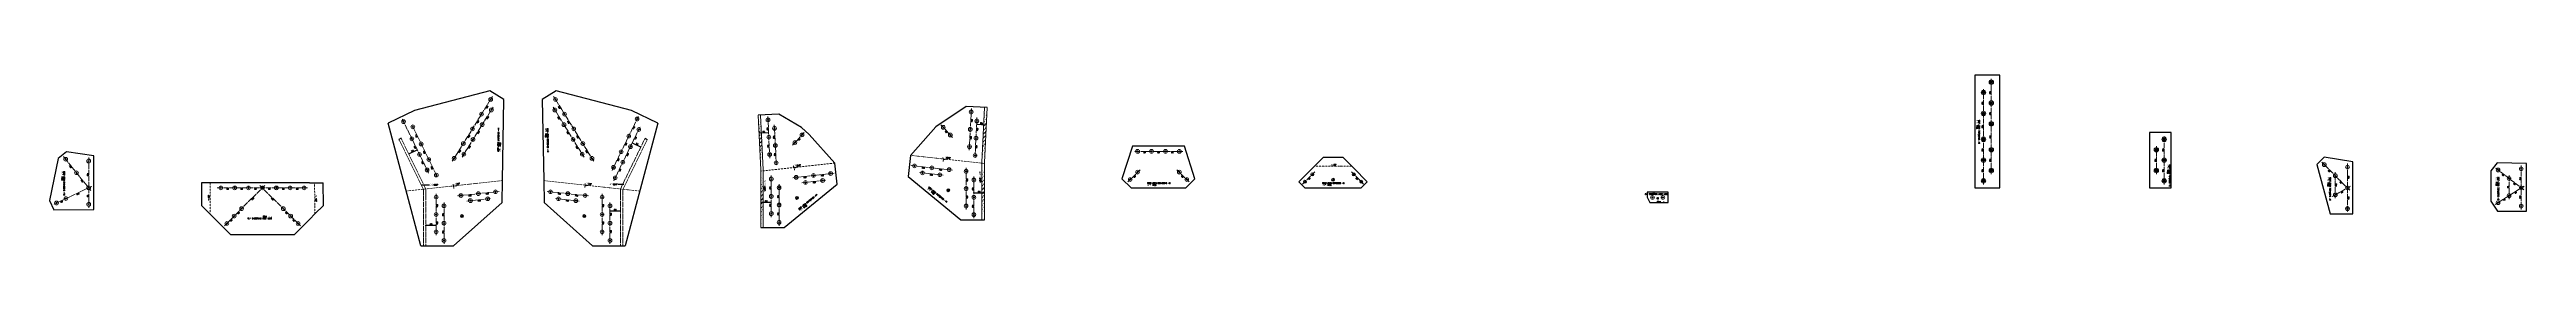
# Model space of a CAD drawing. Header units: millimetres. Extents: x -164 to 144402, y -33030 to 11430.
# Drawn here: x 113775 to 128030, y -15414 to -14430 of the extents above; entities that cross this region are included whole.
import ezdxf
from ezdxf.enums import TextEntityAlignment as Align

# ---------------------------------------------------------------- set-up
doc = ezdxf.new("R2010")
doc.units = ezdxf.units.MM
doc.header["$LTSCALE"] = 20
doc.header["$PDMODE"] = 1
doc.linetypes.add('DASHDOT2X', pattern=[1.75, 1.5, -0.125, 0, -0.125])
doc.linetypes.add('DIVIDE', pattern=[0.875, 0.5, -0.125, 0, -0.125, 0, -0.125])
for name, color, linetype, lineweight in [('1', 7, 'Continuous', 25), ('11', 3, 'Continuous', 13), ('12', 7, 'Continuous', 13), ('5', 1, 'Continuous', 13), ('7', 2, 'DASHDOT2X', 13), ('8', 3, 'DIVIDE', 13)]:
    doc.layers.add(name, color=color, linetype=linetype, lineweight=lineweight)
doc.styles.get("Standard").update_dxf_attribs({"font": 'simplex', "width": 0.7, "bigfont": 'gbhzfs.shx'})
doc.dimstyles.get("Standard").update_dxf_attribs({"dimtxt": 2.1, "dimasz": 1, "dimexe": 1.05, "dimexo": 0, "dimgap": 0.525, "dimtad": 1, "dimzin": 0, "dimdsep": 46, "dimtxsty": 'standard', "dimblk": 'OBLIQUE', "dimblk1": 'OBLIQUE', "dimblk2": 'OBLIQUE', "dimcen": 0.09, "dimadec": 0, "dimazin": 0, "dimtfac": 1, "dimtdec": 1, "dimtix": 1, "dimtmove": 0, "dimatfit": 3, "dimfxl": 0, "dimtolj": 1, "dimtzin": 0, "dimarcsym": 0})

# ---------------------------------------------------------------- blocks, each defined once
blk = doc.blocks.new('M20')
for p, q in [((-0.5, 0), (0.5, 0)), ((0, -0.5), (0, 0.5))]:
    blk.add_line(p, q)
blk.add_circle((0, 0), 1)
blk = doc.blocks.new('M16')
for p, q in [((-0.7, -0.7), (0.7, 0.7)), ((-0.4, 0), (0.4, 0)), ((0, 0.4), (0, -0.4))]:
    blk.add_line(p, q)
blk.add_circle((0, 0), 1)
for radius in [0.8, 0.6, 0.4, 0.2]:
    blk.add_arc((0, 0), radius, 225, 45)
blk = doc.blocks.new('M24')
for p, q in [((-0.6, 0), (0.6, 0)), ((0, -0.6), (0, 0.6))]:
    blk.add_line(p, q)
for radius in [1, 0.6]:
    blk.add_circle((0, 0), radius)
blk = doc.blocks.new('*D36')
at = {"layer": '1', "color": 0, "lineweight": -2}
for p, q in [((115940, -15298), (115940, -15295)), ((115998, -15296), (115942, -15296)), ((116000, -15298), (116000, -15295))]:
    blk.add_line(p, q, dxfattribs=at)
at = {"layer": '1', "color": 0}
for points in [[(115942, -15296), (115942, -15297), (115940, -15296)], [(115998, -15296), (115998, -15297), (116000, -15296)]]:
    blk.add_solid(points, dxfattribs=at)
at = {"layer": 'Defpoints', "color": 0}
for p in [(115940, -15296), (115940, -15299), (116000, -15299)]:
    blk.add_point(p, dxfattribs=at)
at = {"layer": '1', "color": 0, "insert": (115970, -15291), "char_height": 10, "attachment_point": 5}
blk.add_mtext('60', dxfattribs=at)
blk = doc.blocks.new('*D37')
at = {"layer": '1', "color": 0, "lineweight": -2}
for p, q in [((115842, -14884), (115842, -14885)), ((115889, -14861), (115844, -14883)), ((115891, -14860), (115891, -14861))]:
    blk.add_line(p, q, dxfattribs=at)
at = {"layer": '1', "color": 0}
for points in [[(115844, -14882), (115844, -14883), (115842, -14884)], [(115889, -14860), (115889, -14861), (115891, -14860)]]:
    blk.add_solid(points, dxfattribs=at)
at = {"layer": 'Defpoints', "color": 0}
for p in [(115842, -14884), (115842, -14884), (115891, -14860)]:
    blk.add_point(p, dxfattribs=at)
at = {"layer": '1', "color": 0, "insert": (115864, -14867), "char_height": 10, "attachment_point": 5, "rotation": 25.9275}
blk.add_mtext('55', dxfattribs=at)
blk = doc.blocks.new('*D38')
at = {"layer": '1', "color": 0, "lineweight": -2}
for p, q in [((117128, -14820), (117128, -14821)), ((117131, -14821), (117176, -14843)), ((117178, -14844), (117177, -14845))]:
    blk.add_line(p, q, dxfattribs=at)
at = {"layer": '1', "color": 0}
for points in [[(117131, -14821), (117130, -14821), (117128, -14820)], [(117176, -14842), (117175, -14843), (117178, -14844)]]:
    blk.add_solid(points, dxfattribs=at)
at = {"layer": 'Defpoints', "color": 0}
for p in [(117128, -14820), (117178, -14844), (117178, -14844)]:
    blk.add_point(p, dxfattribs=at)
at = {"layer": '1', "color": 0, "insert": (117156, -14827), "char_height": 10, "attachment_point": 5, "rotation": 334.0725}
blk.add_mtext('55', dxfattribs=at)
blk = doc.blocks.new('*D39')
at = {"layer": '1', "color": 0, "lineweight": -2}
for p, q in [((117000, -15213), (117000, -15212)), ((117002, -15213), (117057, -15213)), ((117060, -15213), (117060, -15212))]:
    blk.add_line(p, q, dxfattribs=at)
at = {"layer": '1', "color": 0}
for points in [[(117002, -15213), (117002, -15214), (117000, -15213)], [(117057, -15213), (117057, -15214), (117060, -15213)]]:
    blk.add_solid(points, dxfattribs=at)
at = {"layer": 'Defpoints', "color": 0}
for p in [(117000, -15213), (117060, -15213), (117060, -15213)]:
    blk.add_point(p, dxfattribs=at)
at = {"layer": '1', "color": 0, "insert": (117030, -15208), "char_height": 10, "attachment_point": 5}
blk.add_mtext('60', dxfattribs=at)
blk = doc.blocks.new('*D40')
at = {"layer": '12', "color": 0, "lineweight": -2}
for p, q in [((117858, -14764), (117858, -14763)), ((117911, -14762), (117861, -14764)), ((117913, -14761), (117913, -14761))]:
    blk.add_line(p, q, dxfattribs=at)
at = {"layer": '12', "color": 0}
for points in [[(117861, -14764), (117861, -14765), (117858, -14764)], [(117911, -14761), (117911, -14762), (117913, -14762)]]:
    blk.add_solid(points, dxfattribs=at)
at = {"layer": 'Defpoints', "color": 0}
for p in [(117858, -14764), (117858, -14764), (117913, -14762)]:
    blk.add_point(p, dxfattribs=at)
at = {"layer": '12', "color": 0, "insert": (117885, -14757), "char_height": 10, "attachment_point": 5, "rotation": 2.7941}
blk.add_mtext('55', dxfattribs=at)
blk = doc.blocks.new('*D41')
at = {"layer": '12', "color": 0, "lineweight": -2}
for p, q in [((117869, -15163), (117869, -15162)), ((117926, -15164), (117871, -15164)), ((117929, -15163), (117929, -15162))]:
    blk.add_line(p, q, dxfattribs=at)
at = {"layer": '12', "color": 0}
for points in [[(117871, -15163), (117871, -15164), (117869, -15164)], [(117926, -15163), (117926, -15164), (117929, -15164)]]:
    blk.add_solid(points, dxfattribs=at)
at = {"layer": 'Defpoints', "color": 0}
for p in [(117869, -15164), (117869, -15164), (117929, -15164)]:
    blk.add_point(p, dxfattribs=at)
at = {"layer": '12', "color": 0, "insert": (117899, -15158), "char_height": 10, "attachment_point": 5, "rotation": 0}
blk.add_mtext('60', dxfattribs=at)
blk = doc.blocks.new('*D42')
at = {"layer": '12', "color": 0, "lineweight": -2}
for p, q in [((119111, -14712), (119111, -14711)), ((119113, -14712), (119163, -14715)), ((119165, -14714), (119165, -14714))]:
    blk.add_line(p, q, dxfattribs=at)
at = {"layer": '12', "color": 0}
for points in [[(119113, -14712), (119113, -14713), (119110, -14712)], [(119163, -14715), (119163, -14715), (119165, -14715)]]:
    blk.add_solid(points, dxfattribs=at)
at = {"layer": 'Defpoints', "color": 0}
for p in [(119110, -14712), (119165, -14715), (119165, -14715)]:
    blk.add_point(p, dxfattribs=at)
at = {"layer": '12', "color": 0, "insert": (119138, -14708), "char_height": 10, "attachment_point": 5, "rotation": 357.2188}
blk.add_mtext('55', dxfattribs=at)
blk = doc.blocks.new('*D43')
at = {"layer": '12', "color": 0, "lineweight": -2}
for p, q in [((119095, -15108), (119095, -15107)), ((119097, -15109), (119152, -15109)), ((119155, -15108), (119155, -15107))]:
    blk.add_line(p, q, dxfattribs=at)
at = {"layer": '12', "color": 0}
for points in [[(119097, -15108), (119097, -15109), (119095, -15109)], [(119152, -15108), (119152, -15109), (119155, -15109)]]:
    blk.add_solid(points, dxfattribs=at)
at = {"layer": 'Defpoints', "color": 0}
for p in [(119095, -15109), (119155, -15109), (119155, -15109)]:
    blk.add_point(p, dxfattribs=at)
at = {"layer": '12', "color": 0, "insert": (119125, -15103), "char_height": 10, "attachment_point": 5}
blk.add_mtext('60', dxfattribs=at)

msp = doc.modelspace()

# ---------------------------------------------------------------- hatches: boundary and pattern name
at = {"layer": '12'}
h = msp.add_hatch(dxfattribs=at)
h.set_pattern_fill('ANSI31', color=256, scale=5, style=0)
edge = h.paths.add_edge_path()
edge.add_line((117882.492, -14974.988), (117867.093, -14659.467))
edge.add_line((117868.508, -14975.67), (117853.109, -14660.15))
h = msp.add_hatch(dxfattribs=at)
h.set_pattern_fill('ANSI31', color=256, scale=5, style=0)
edge = h.paths.add_edge_path()
edge.add_line((119140.866, -14932.09), (119156.248, -14615.461))
edge.add_line((119154.85, -14932.769), (119170.231, -14616.14))
h = msp.add_hatch(dxfattribs=at)
h.set_pattern_fill('ANSI31', color=256, scale=5, style=0)
edge = h.paths.add_edge_path()
edge.add_line((119140.85, -14932.769), (119140.85, -15264.36))
edge.add_line((119154.85, -14932.769), (119154.85, -15264.36))
h = msp.add_hatch(dxfattribs=at)
h.set_pattern_fill('ANSI31', color=256, scale=5, style=0)
edge = h.paths.add_edge_path()
edge.add_line((117882.508, -14975.67), (117882.508, -15308.368))
edge.add_line((117868.508, -14975.67), (117868.508, -15308.368))

# ---------------------------------------------------------------- linework, layer by layer
at = {"layer": '1'}
for p, q in [((116309.023, -14519.02), (115875.515, -14633.406)), ((116389.854, -14568.933), (116309.023, -14519.02)), ((116690.976, -14519.021), (116610.145, -14568.935)), ((117124.486, -14633.406), (116690.976, -14519.021)), ((125000, -14429.557), (124855, -14429.557)), ((124855, -14429.557), (124855, -15079.557)), ((125000, -15079.557), (125000, -14429.557)), ((115875.515, -14633.406), (115724.425, -14706.861)), ((116381.108, -15037.469), (116389.854, -14568.933)), ((116610.145, -14568.935), (116618.891, -15037.469)), ((117275.575, -14706.861), (117124.486, -14633.406)), ((117972.876, -14654.273), (117853.109, -14660.15)), ((118102.954, -14731.483), (117972.876, -14654.273)), ((119050.483, -14610.265), (118876.009, -14727.836)), ((119170.231, -14616.14), (119050.483, -14610.265)), ((115912, -15413.557), (115724.425, -14706.861)), ((115797.702, -14793.547), (115785.111, -14799.668)), ((117275.575, -14706.861), (117088, -15413.557)), ((117202.298, -14793.547), (117214.889, -14799.668)), ((118293.909, -14936.131), (118147.376, -14771.816)), ((125985, -14759.557), (125860, -14759.557)), ((125860, -14759.557), (125860, -15079.557)), ((125985, -15079.557), (125985, -14759.557)), ((113825.179, -14909.579), (113774.698, -15152.82)), ((113871.98, -14872.034), (113825.179, -14909.579)), ((114030, -14894.557), (113871.98, -14872.034)), ((114030, -15204.557), (114030, -14894.557)), ((118307.265, -15058.282), (118293.909, -14936.131)), ((118729.45, -14892.122), (118716.093, -15014.274)), ((120006.978, -14838.839), (119946.967, -15026.524)), ((120306.978, -14838.839), (120006.978, -14838.839)), ((120366.988, -15026.524), (120306.978, -14838.839)), ((121042.426, -14966.42), (120964.645, -15044.202)), ((121042.426, -14966.42), (121054.426, -14954.42)), ((121054.426, -14954.42), (121104.426, -14904.42)), ((121219.142, -14904.42), (121104.426, -14904.42)), ((121269.142, -14954.42), (121219.142, -14904.42)), ((121281.142, -14966.42), (121269.142, -14954.42)), ((121358.923, -15044.202), (121281.142, -14966.42)), ((126866.505, -14903.172), (126824.001, -14945.56)), ((126824.001, -14945.56), (126899.998, -15229.557)), ((127030, -14929.557), (126866.505, -14903.172)), ((127030, -15229.557), (127030, -14929.557)), ((127861.382, -14934.214), (127824.625, -14981.658)), ((128030, -14939.557), (127861.382, -14934.214)), ((128030, -15214.557), (128030, -14939.557)), ((114649.996, -15049.557), (114648.631, -15180.878)), ((114699.998, -15049.557), (114649.996, -15049.557)), ((114730, -15049.557), (114699.998, -15049.557)), ((115270, -15049.557), (114730, -15049.557)), ((115270, -15049.557), (115300.002, -15049.557)), ((115300.002, -15049.557), (115350.004, -15049.557)), ((115351.355, -15180.848), (115350.004, -15049.557)), ((115914.925, -15062.66), (115961.292, -15062.66)), ((116378.756, -15163.471), (116381.108, -15037.469)), ((116618.891, -15037.469), (116621.244, -15163.471)), ((117080.583, -15059.611), (117046.447, -15059.611)), ((118003.508, -15308.368), (118307.265, -15058.282)), ((118716.093, -15014.274), (119019.85, -15264.36)), ((119946.967, -15026.524), (120000, -15079.557)), ((120000, -15079.557), (120313.955, -15079.557)), ((120313.955, -15079.557), (120366.988, -15026.524)), ((120964.645, -15044.202), (121000, -15079.557)), ((121000, -15079.557), (121323.568, -15079.557)), ((121323.568, -15079.557), (121358.923, -15044.202)), ((122970, -15104.551), (122970, -15132.469)), ((123090, -15104.551), (122970, -15104.551)), ((123090, -15164.551), (123090, -15104.551)), ((124855, -15079.557), (125000, -15079.557)), ((125860, -15079.557), (125985, -15079.557)), ((127824.625, -14981.658), (127825.359, -15155.598)), ((113774.698, -15152.82), (113800.33, -15207.078)), ((113800.33, -15207.078), (114030, -15204.557)), ((114698.119, -15230.328), (114648.631, -15180.878)), ((114727.813, -15259.998), (114698.119, -15230.328)), ((115272.165, -15259.976), (115301.862, -15230.303)), ((115301.862, -15230.303), (115351.355, -15180.848)), ((116100, -15413.557), (116378.756, -15163.471)), ((116621.244, -15163.471), (116900, -15413.557)), ((122970, -15132.469), (122985.156, -15164.551)), ((122985.156, -15164.551), (123090, -15164.551)), ((126899.998, -15229.557), (127030, -15229.557)), ((127825.359, -15155.598), (127863.063, -15214.557)), ((127863.063, -15214.557), (128030, -15214.557)), ((114727.813, -15259.998), (114816.236, -15348.352)), ((114816.236, -15348.352), (115183.742, -15348.33)), ((115183.742, -15348.33), (115272.165, -15259.976)), ((117868.508, -15308.368), (118003.508, -15308.368)), ((119019.85, -15264.36), (119154.85, -15264.36)), ((115912, -15413.557), (116100, -15413.557)), ((116900, -15413.557), (117088, -15413.557))]:
    msp.add_line(p, q, dxfattribs=at)
at = {"layer": '12'}
for p, q in [((118102.954, -14731.483), (118147.376, -14771.816)), ((118876.009, -14727.836), (118729.45, -14892.122)), ((118060.143, -14961.691), (118055.27, -14953.182)), ((118060.143, -14961.691), (118061.774, -14976.602)), ((118080.134, -14960.511), (118065.222, -14962.142)), ((118065.222, -14962.142), (118067.428, -14963.912)), ((118067.428, -14963.912), (118069.199, -14961.707)), ((118919.479, -14912.9), (118916.56, -14903.54)), ((118919.479, -14912.9), (118917.848, -14927.812)), ((118939.252, -14916.068), (118924.34, -14914.438)), ((118924.34, -14914.438), (118926.111, -14916.643)), ((118926.111, -14916.643), (118928.317, -14914.873)), ((116099.735, -15068.235), (116098.243, -15058.349)), ((116099.735, -15068.235), (116101.365, -15083.146)), ((116119.725, -15067.055), (116104.814, -15068.685)), ((116104.814, -15068.685), (116107.019, -15070.456)), ((116107.019, -15070.456), (116108.79, -15068.25)), ((116856.526, -15063.452), (116854.896, -15078.363)), ((116856.526, -15063.452), (116857.204, -15053.477)), ((116876.299, -15066.62), (116861.388, -15064.99)), ((116861.388, -15064.99), (116863.158, -15067.195)), ((116863.158, -15067.195), (116865.364, -15065.424))]:
    msp.add_line(p, q, dxfattribs=at)
at = {"layer": '7'}
for p, q in [((124905, -15059.557), (124905, -14509.557)), ((124950, -14999.557), (124950, -14449.557)), ((115956.475, -14994.336), (115803.443, -14679.564)), ((116092.861, -14926.174), (116324.04, -14551.799)), ((116148.912, -14902.02), (116327.55, -14612.731)), ((116851.088, -14902.021), (116672.449, -14612.732)), ((116907.138, -14926.174), (116675.958, -14551.8)), ((117012.048, -14979.033), (117165.08, -14664.261)), ((117920.231, -14907.171), (117908.531, -14667.457)), ((119068.169, -14861.457), (119079.869, -14621.742)), ((119101.189, -14903.867), (119112.385, -14673.389)), ((115926, -15089.463), (115785.111, -14799.668)), ((115940, -15086.24), (115797.702, -14793.547)), ((116001.069, -15006.013), (115865.527, -14727.215)), ((117021.664, -15039.303), (117174.695, -14724.531)), ((117060, -15086.24), (117202.298, -14793.547)), ((117074, -15089.463), (117214.889, -14799.668)), ((117957.222, -14946.164), (117945.923, -14715.691)), ((118051.222, -14833.088), (118118.443, -14759.053)), ((118972.163, -14789.109), (118904.942, -14715.073)), ((125945, -15059.557), (125945, -14779.557)), ((114012.515, -15095.157), (113854.837, -14898.607)), ((114000, -14904.557), (114000, -15194.557)), ((118971.677, -14976.832), (118733.099, -14950.746)), ((119049.85, -14964.36), (119049.85, -15204.36)), ((120296.978, -14868.839), (120016.978, -14868.839)), ((125900, -14999.557), (125900, -14839.557)), ((127014.121, -15093.721), (126852.327, -14931.435)), ((127000, -14939.557), (127000, -15219.557)), ((128015.812, -15091.804), (127850.902, -14964.069)), ((128000, -14949.557), (128000, -15204.557)), ((114018.083, -15071.013), (113796.555, -15175.674)), ((114740, -15079.557), (115260, -15079.557)), ((115014.137, -15065.409), (114780.861, -15298.868)), ((114985.863, -15065.409), (115219.117, -15298.846)), ((115926, -15089.463), (115926, -15413.557)), ((115940, -15086.24), (115940, -15413.557)), ((116123.172, -15126.03), (116361.751, -15099.943)), ((116876.828, -15126.03), (116638.249, -15099.943)), ((117060, -15086.24), (117060, -15413.557)), ((117074, -15089.463), (117074, -15413.557)), ((117928.508, -15008.368), (117928.508, -15248.368)), ((117973.508, -15058.368), (117973.508, -15298.368)), ((118051.681, -15020.841), (118290.259, -14994.754)), ((118105.189, -15050.199), (118244.359, -15034.982)), ((118918.169, -15006.19), (118778.999, -14990.973)), ((119094.85, -15014.36), (119094.85, -15254.36)), ((120050.912, -14974.905), (119980.201, -15045.616)), ((120263.044, -14974.905), (120333.754, -15045.616)), ((121056.569, -14987.633), (120985.858, -15058.344)), ((121266.999, -14987.633), (121337.71, -15058.344)), ((127017.345, -15069.6), (126912.645, -15129.7)), ((126929.989, -15139.744), (126930.002, -14989.325)), ((128016.85, -15068.783), (127849.954, -15175.497)), ((127929.996, -15144.317), (127929.948, -15005.312)), ((116000, -15113.557), (116000, -15353.557)), ((116045, -15163.557), (116045, -15403.557)), ((116176.681, -15155.387), (116315.851, -15140.17)), ((116823.319, -15155.387), (116684.149, -15140.17)), ((116955, -15113.557), (116955, -15353.557)), ((117000, -15163.557), (117000, -15403.557))]:
    msp.add_line(p, q, dxfattribs=at)
at = {"layer": '7', "color": 0, "linetype": 'ByBlock'}
for p, q in [((117868.508, -14975.67), (117853.109, -14660.15)), ((117882.492, -14974.988), (117867.093, -14659.467)), ((119140.866, -14932.09), (119156.248, -14615.461)), ((119154.85, -14932.769), (119170.231, -14616.14)), ((119140.85, -14932.769), (119140.85, -15264.36)), ((119154.85, -14932.769), (119154.85, -15264.36)), ((117868.508, -14975.67), (117868.508, -15308.368)), ((117882.508, -14975.67), (117882.508, -15308.368))]:
    msp.add_line(p, q, dxfattribs=at)
at = {"layer": '8'}
for p, q in [((118293.909, -14936.131), (117868.508, -14982.645)), ((119154.85, -14938.636), (118729.45, -14892.122)), ((121269.142, -14954.42), (121054.426, -14954.42)), ((114699.998, -15049.557), (114698.119, -15230.328)), ((115301.862, -15230.303), (115300.002, -15049.557)), ((116381.108, -15037.469), (115826.014, -15098.164)), ((117171.777, -15097.922), (116618.891, -15037.469))]:
    msp.add_line(p, q, dxfattribs=at)

# ---------------------------------------------------------------- block references
at = {"layer": '5'}
for name, p, xscale, yscale, zscale in [('M24', (124905, -14529.557), 12.75, 12.75, 12.75), ('M24', (124950, -14469.557), 12.75, 12.75, 12.75), ('M20', (116260.992, -14653.901), 10.75, 10.75, 10.75), ('M20', (116313.532, -14568.816), 10.75, 10.75, 10.75), ('M20', (116317.042, -14629.748), 10.75, 10.75, 10.75), ('M20', (116682.957, -14629.749), 10.75, 10.75, 10.75), ('M20', (116686.467, -14568.817), 10.75, 10.75, 10.75), ('M20', (116739.007, -14653.902), 10.75, 10.75, 10.75), ('M20', (117156.335, -14682.248), 10.75, 10.75, 10.75), ('M20', (117909.506, -14687.433), 10.75, 10.75, 10.75), ('M20', (119078.894, -14641.718), 10.75, 10.75, 10.75), ('M20', (119111.415, -14693.365), 10.75, 10.75, 10.75), ('M24', (124905, -14649.557), 12.75, 12.75, 12.75), ('M24', (124950, -14589.557), 12.75, 12.75, 12.75), ('M20', (115812.188, -14697.551), 10.75, 10.75, 10.75), ('M20', (115860.283, -14796.479), 10.75, 10.75, 10.75), ('M20', (115865.527, -14727.215), 10.75, 10.75, 10.75), ('M20', (115913.622, -14826.144), 10.75, 10.75, 10.75), ('M20', (116155.91, -14824.071), 10.75, 10.75, 10.75), ('M20', (116208.451, -14738.986), 10.75, 10.75, 10.75), ('M20', (116211.96, -14799.918), 10.75, 10.75, 10.75), ('M20', (116264.501, -14714.833), 10.75, 10.75, 10.75), ('M20', (116735.498, -14714.834), 10.75, 10.75, 10.75), ('M20', (116788.039, -14799.919), 10.75, 10.75, 10.75), ('M20', (116791.548, -14738.987), 10.75, 10.75, 10.75), ('M20', (116844.089, -14824.072), 10.75, 10.75, 10.75), ('M20', (117108.239, -14781.176), 10.75, 10.75, 10.75), ('M20', (117165.951, -14742.518), 10.75, 10.75, 10.75), ('M20', (117914.381, -14787.314), 10.75, 10.75, 10.75), ('M20', (117946.902, -14735.667), 10.75, 10.75, 10.75), ('M20', (117951.777, -14835.548), 10.75, 10.75, 10.75), ('M20', (118064.666, -14818.281), 10.75, 10.75, 10.75), ('M20', (118104.999, -14773.86), 10.75, 10.75, 10.75), ('M20', (118918.386, -14729.881), 10.75, 10.75, 10.75), ('M20', (118958.719, -14774.302), 10.75, 10.75, 10.75), ('M20', (119074.019, -14741.599), 10.75, 10.75, 10.75), ('M20', (119106.54, -14793.246), 10.75, 10.75, 10.75), ('M24', (124905, -14799.557), 12.75, 12.75, 12.75), ('M24', (124950, -14709.557), 12.75, 12.75, 12.75), ('M24', (125945, -14799.557), 12.75, 12.75, 12.75), ('M20', (113867.352, -14914.207), 10.75, 10.75, 10.75), ('M20', (114000, -14924.557), 10.75, 10.75, 10.75), ('M20', (115904.007, -14886.414), 10.75, 10.75, 10.75), ('M20', (115947.73, -14976.349), 10.75, 10.75, 10.75), ('M20', (115957.346, -14916.078), 10.75, 10.75, 10.75), ('M20', (116103.37, -14909.157), 10.75, 10.75, 10.75), ('M20', (116159.42, -14885.003), 10.75, 10.75, 10.75), ('M20', (116840.58, -14885.004), 10.75, 10.75, 10.75), ('M20', (116896.63, -14909.157), 10.75, 10.75, 10.75), ('M20', (117020.793, -14961.046), 10.75, 10.75, 10.75), ('M20', (117064.516, -14871.111), 10.75, 10.75, 10.75), ('M20', (117074.132, -14931.382), 10.75, 10.75, 10.75), ('M20', (117117.855, -14841.447), 10.75, 10.75, 10.75), ('M20', (117919.256, -14887.195), 10.75, 10.75, 10.75), ('M20', (117956.652, -14935.429), 10.75, 10.75, 10.75), ('M20', (118752.981, -14952.92), 10.75, 10.75, 10.75), ('M20', (118852.388, -14963.789), 10.75, 10.75, 10.75), ('M20', (118951.796, -14974.658), 10.75, 10.75, 10.75), ('M20', (119069.144, -14841.48), 10.75, 10.75, 10.75), ('M20', (119101.665, -14893.127), 10.75, 10.75, 10.75), ('M20', (120036.978, -14868.839), 10.75, 10.75, 10.75), ('M20', (120116.978, -14868.839), 10.75, 10.75, 10.75), ('M20', (120196.978, -14868.839), 10.75, 10.75, 10.75), ('M20', (120276.978, -14868.839), 10.75, 10.75, 10.75), ('M24', (124905, -14919.557), 12.75, 12.75, 12.75), ('M24', (124950, -14859.557), 12.75, 12.75, 12.75), ('M24', (124950, -14979.557), 12.75, 12.75, 12.75), ('M24', (125900, -14859.557), 12.75, 12.75, 12.75), ('M24', (125900, -14979.557), 12.75, 12.75, 12.75), ('M24', (125945, -14919.557), 12.75, 12.75, 12.75), ('M20', (126866.447, -14945.598), 10.75, 10.75, 10.75), ('M20', (127000, -14959.557), 10.75, 10.75, 10.75), ('M20', (127866.714, -14976.316), 10.75, 10.75, 10.75), ('M20', (128000, -14969.557), 10.75, 10.75, 10.75), ('M20', (113929.927, -14992.209), 10.75, 10.75, 10.75), ('M20', (114000, -15079.557), 10.75, 10.75, 10.75), ('M20', (114760, -15079.557), 10.75, 10.75, 10.75), ('M20', (114840, -15079.557), 10.75, 10.75, 10.75), ('M20', (114920, -15079.557), 10.75, 10.75, 10.75), ('M20', (115000, -15079.557), 10.75, 10.75, 10.75), ('M20', (115080, -15079.557), 10.75, 10.75, 10.75), ('M20', (115160, -15079.557), 10.75, 10.75, 10.75), ('M20', (115240, -15079.557), 10.75, 10.75, 10.75), ('M20', (116001.069, -15006.013), 10.75, 10.75, 10.75), ('M20', (116242.462, -15112.986), 10.75, 10.75, 10.75), ('M20', (116341.869, -15102.117), 10.75, 10.75, 10.75), ('M20', (116658.131, -15102.117), 10.75, 10.75, 10.75), ('M20', (116757.538, -15112.986), 10.75, 10.75, 10.75), ('M20', (117030.408, -15021.316), 10.75, 10.75, 10.75), ('M20', (117928.508, -15028.368), 10.75, 10.75, 10.75), ('M20', (117973.508, -15078.368), 10.75, 10.75, 10.75), ('M20', (118071.562, -15018.667), 10.75, 10.75, 10.75), ('M20', (118125.07, -15048.025), 10.75, 10.75, 10.75), ('M20', (118170.97, -15007.798), 10.75, 10.75, 10.75), ('M20', (118224.478, -15037.156), 10.75, 10.75, 10.75), ('M20', (118270.377, -14996.928), 10.75, 10.75, 10.75), ('M20', (118798.88, -14993.147), 10.75, 10.75, 10.75), ('M20', (118898.288, -15004.016), 10.75, 10.75, 10.75), ('M16', (118947.01, -15093.281), 8.75, 8.75, 8.75), ('M20', (119049.85, -14984.36), 10.75, 10.75, 10.75), ('M20', (119049.85, -15084.36), 10.75, 10.75, 10.75), ('M20', (119094.85, -15034.36), 10.75, 10.75, 10.75), ('M20', (119994.343, -15031.474), 10.75, 10.75, 10.75), ('M20', (120036.77, -14989.047), 10.75, 10.75, 10.75), ('M20', (120277.186, -14989.047), 10.75, 10.75, 10.75), ('M20', (120319.612, -15031.474), 10.75, 10.75, 10.75), ('M16', (121000, -15044.202), 8.75, 8.75, 8.75), ('M16', (121042.426, -15001.775), 8.75, 8.75, 8.75), ('M16', (121161.784, -15032.418), 8.75, 8.75, 8.75), ('M16', (121281.142, -15001.775), 8.75, 8.75, 8.75), ('M16', (121323.568, -15044.202), 8.75, 8.75, 8.75), ('M24', (124905, -15039.557), 12.75, 12.75, 12.75), ('M24', (125945, -15039.557), 12.75, 12.75, 12.75), ('M20', (126929.991, -15119.744), 10.75, 10.75, 10.75), ('M20', (126930, -15009.325), 10.75, 10.75, 10.75), ('M20', (127000, -15079.557), 10.75, 10.75, 10.75), ('M20', (127929.955, -15025.312), 10.75, 10.75, 10.75), ('M20', (128000, -15079.557), 10.75, 10.75, 10.75), ('M20', (113814.638, -15167.131), 10.75, 10.75, 10.75), ('M20', (113868.889, -15141.502), 10.75, 10.75, 10.75), ('M20', (114000, -15174.557), 10.75, 10.75, 10.75), ('M20', (114837.407, -15242.278), 10.75, 10.75, 10.75), ('M20', (114879.816, -15199.835), 10.75, 10.75, 10.75), ('M20', (115120.161, -15199.812), 10.75, 10.75, 10.75), ('M20', (115162.571, -15242.255), 10.75, 10.75, 10.75), ('M20', (116000, -15133.557), 10.75, 10.75, 10.75), ('M20', (116000, -15233.557), 10.75, 10.75, 10.75), ('M20', (116045, -15183.557), 10.75, 10.75, 10.75), ('M20', (116143.054, -15123.856), 10.75, 10.75, 10.75), ('M16', (116147.808, -15242.452), 8.75, 8.75, 8.75), ('M20', (116196.562, -15153.214), 10.75, 10.75, 10.75), ('M20', (116295.97, -15142.344), 10.75, 10.75, 10.75), ('M20', (116704.03, -15142.344), 10.75, 10.75, 10.75), ('M20', (116803.438, -15153.214), 10.75, 10.75, 10.75), ('M16', (116852.16, -15242.479), 8.75, 8.75, 8.75), ('M20', (116856.946, -15123.856), 10.75, 10.75, 10.75), ('M20', (116955, -15133.557), 10.75, 10.75, 10.75), ('M20', (116955, -15233.557), 10.75, 10.75, 10.75), ('M20', (117000, -15183.557), 10.75, 10.75, 10.75), ('M20', (117928.508, -15128.368), 10.75, 10.75, 10.75), ('M20', (117928.508, -15228.368), 10.75, 10.75, 10.75), ('M20', (117973.508, -15178.368), 10.75, 10.75, 10.75), ('M16', (118076.448, -15137.372), 8.75, 8.75, 8.75), ('M20', (119049.85, -15184.36), 10.75, 10.75, 10.75), ('M20', (119094.85, -15134.36), 10.75, 10.75, 10.75), ('M20', (119094.85, -15234.36), 10.75, 10.75, 10.75), ('M20', (123000, -15134.557), 10.75, 10.75, 10.75), ('M20', (123060, -15134.557), 10.75, 10.75, 10.75), ('M20', (127000, -15199.557), 10.75, 10.75, 10.75), ('M20', (127866.804, -15164.723), 10.75, 10.75, 10.75), ('M20', (127929.989, -15124.317), 10.75, 10.75, 10.75), ('M20', (128000, -15184.557), 10.75, 10.75, 10.75), ('M20', (114794.997, -15284.721), 10.75, 10.75, 10.75), ('M20', (115204.98, -15284.698), 10.75, 10.75, 10.75), ('M20', (116000, -15333.557), 10.75, 10.75, 10.75), ('M20', (116045, -15283.557), 10.75, 10.75, 10.75), ('M20', (116045, -15383.557), 10.75, 10.75, 10.75), ('M20', (116955, -15333.557), 10.75, 10.75, 10.75), ('M20', (117000, -15283.557), 10.75, 10.75, 10.75), ('M20', (117000, -15383.557), 10.75, 10.75, 10.75), ('M20', (117973.508, -15278.368), 10.75, 10.75, 10.75)]:
    msp.add_blockref(name, p, dxfattribs=dict(at, xscale=xscale, yscale=yscale, zscale=zscale))

# ---------------------------------------------------------------- texts
at = {"layer": '11', "width": 0.7}
for s, rotation, p in [('120', 270, (124948.5, -14529.557)), ('100', 58.304382, (116288.538, -14612.147)), ('100', 58.304382, (116292.048, -14673.079)), ('100', 301.6957656, (116707.951, -14673.079)), ('100', 301.6957656, (116711.461, -14612.148)), ('120', 270, (124903.5, -14589.557)), ('120', 270, (124948.5, -14649.557)), ('110', 295.9274684, (115888.225, -14777.335)), ('100', 58.304382, (116183.457, -14782.317)), ('100', 58.304382, (116235.998, -14697.232)), ('100', 58.304382, (116239.507, -14758.164)), ('100', 301.6957656, (116760.492, -14758.164)), ('100', 301.6957656, (116764.002, -14697.233)), ('100', 301.6957656, (116816.543, -14782.318)), ('100', 64.0725295, (117087.727, -14826.799)), ('110', 64.0725295, (117133.636, -14732.368)), ('110', 64.0725295, (117143.252, -14792.638)), ('100', 272.794141, (117910.445, -14737.447)), ('100', 272.8140597, (117947.841, -14785.681)), ('60', 47.7618205, (118085.943, -14797.079)), ('60', 312.2381803, (118937.442, -14753.1)), ('100', 87.20586, (119073.08, -14791.613)), ('100', 87.20586, (119077.955, -14691.732)), ('100', 87.2371919, (119110.476, -14743.378)), ('150', 270, (124903.5, -14724.557)), ('150', 270, (124948.5, -14784.557)), ('100', 308.7374989, (113897.469, -14954.146)), ('100', 295.9274684, (115880.796, -14842.103)), ('100', 295.9274684, (115924.519, -14932.037)), ('100', 295.9274684, (115934.135, -14871.767)), ('100', 295.9274684, (115977.858, -14961.702)), ('100', 58.304382, (116130.916, -14867.402)), ('100', 58.304382, (116186.966, -14843.249)), ('100', 301.6957656, (116813.033, -14843.249)), ('100', 301.6957656, (116869.083, -14867.403)), ('100', 64.0725295, (117044.003, -14916.734)), ('100', 64.0725295, (117097.342, -14887.07)), ('100', 272.794141, (117915.32, -14837.328)), ('100', 272.8140597, (117952.716, -14885.563)), ('100', 353.7600057, (118802.521, -14959.846)), ('100', 87.2371919, (119105.601, -14843.259)), ('120', 270, (124903.5, -14859.557)), ('120', 270, (124948.5, -14919.557)), ('120', 270, (125898.5, -14919.557)), ('120', 270, (125943.5, -14859.557)), ('145', 25.289109, (113935.085, -15111.886)), ('112', 308.7374989, (113963.793, -15036.821)), ('155', 270, (113998.5, -15002.057)), ('100', 6.2399929, (116292.328, -15109.043)), ('100', 353.7600057, (116707.672, -15109.043)), ('100', 64.0725295, (117053.619, -14977.005)), ('反面打坡口与板620P焊', 270.0000014, (117894.654, -15067.968)), ('100', 270.0000014, (117927.008, -15078.368)), ('100', 6.2399943, (118121.429, -15014.723)), ('100', 6.2399943, (118174.937, -15044.081)), ('100', 6.2399943, (118220.837, -15003.854)), ('100', 353.7600057, (118848.421, -15000.073)), ('100', 353.7600057, (118901.929, -14970.715)), ('100', 90, (119051.35, -15034.36)), ('100', 270, (119093.35, -15084.36)), ('反面打坡口与板619P焊', 270.0000014, (119134.212, -15016.649)), ('60', 45, (120016.617, -15011.321)), ('60', 315, (120297.338, -15011.321)), ('60', 45, (121022.274, -15024.049)), ('60', 315, (121301.294, -15024.049)), ('120', 270, (124903.5, -14979.557)), ('120', 270, (125943.5, -14979.557)), ('90', 314.9051756, (126897.161, -14978.52)), ('110', 89.9951753, (126931.495, -15064.534)), ('99', 314.9051756, (126963.938, -15045.5)), ('80', 29.8567397, (126965.742, -15100.951)), ('120', 90, (127001.5, -15019.557)), ('80', 322.2445922, (127897.416, -15002)), ('99', 270.0199005, (127928.472, -15074.815)), ('88', 322.2445922, (127964.059, -15053.62)), ('83', 32.5920352, (127965.803, -15103.201)), ('110', 270, (127998.5, -15024.557)), ('60', 25.289109, (113842.404, -15155.673)), ('95', 270, (113998.5, -15127.057)), ('60', 45.0225067, (114859.673, -15222.117)), ('170', 45.0225067, (114940.969, -15140.756)), ('170', 314.9774933, (115059.019, -15140.745)), ('60', 314.9774933, (115140.305, -15222.094)), ('100', 90, (116001.5, -15183.557)), ('100', 270, (116043.5, -15233.557)), ('100', 6.2399929, (116192.921, -15119.912)), ('100', 6.2399929, (116246.429, -15149.27)), ('100', 353.7600057, (116753.571, -15149.27)), ('100', 353.7600057, (116807.079, -15119.912)), ('100', 89.9999986, (116956.5, -15183.557)), ('100', 89.9999986, (117001.5, -15233.557)), ('100', 270.0000014, (117927.008, -15178.368)), ('100', 270.0000014, (117972.008, -15128.368)), ('100', 270.0000014, (117972.008, -15228.368)), ('100', 90, (119051.35, -15134.36)), ('100', 270, (119093.35, -15184.36)), ('60', 359.9998433, (123030, -15136.057)), ('120', 90, (127001.5, -15139.557)), ('75', 32.5920352, (127899.205, -15145.784)), ('105', 270, (127998.5, -15132.057)), ('60', 45.0225067, (114817.263, -15264.559)), ('60', 314.9774933, (115182.714, -15264.537)), ('100', 90, (116001.5, -15283.557)), ('100', 270, (116043.5, -15333.557)), ('100', 89.9999986, (116956.5, -15283.557)), ('100', 89.9999986, (117001.5, -15333.557))]:
    msp.add_text(s, height=8, rotation=rotation, dxfattribs=at).set_placement(p, align=Align.TOP_CENTER)
for s, p in [('80', (120076.978, -14870.339)), ('80', (120156.978, -14870.339)), ('80', (120236.978, -14870.339)), ('80', (114800, -15081.057)), ('80', (114880, -15081.057)), ('80', (114960, -15081.057)), ('80', (115040, -15081.057)), ('80', (115120, -15081.057)), ('80', (115200, -15081.057)), ('反面焊板622P', (115986.868, -15057.924)), ('反面焊板621P', (117020.551, -15055.722))]:
    msp.add_text(s, height=8, dxfattribs=at).set_placement(p, align=Align.TOP_CENTER)
at = {"layer": '12', "width": 0.7}
for s, rotation, p in [('5B2F-ZBCK 619P#Q420 -14 ', 88.9306592, (116363.031, -14869.994)), ('存档编号：1138 ', 271.0694539, (116623.262, -14735.827)), ('5B2F-ZBCK 620P#Q420 -14 ', 271.0694539, (116634.46, -14735.618)), ('存档编号：1138 ', 270, (124861.8, -14687.357)), ('5B2F-ZBCK 720P#Q420 -10 ', 270, (124873, -14687.357)), ('存档编号：1138 ', 88.9306592, (116374.229, -14870.203)), ('存档编号：1138 ', 270, (125959.701, -14945.983)), ('5B2F-ZBCK 721#Q235 -2 ', 270, (125970.901, -14945.983)), ('存档编号：1138 ', 270, (113841.406, -14983.895)), ('5B2F-ZBCK 615H#Q345 -10 ', 270, (113852.606, -14983.895)), ('存档编号：1138 ', 320.5350128, (118822.448, -15088.884)), ('5B2F-ZBCK 622P#Q420 -14 ', 320.5350128, (118829.567, -15080.237)), ('5B2F-ZBCK 629#Q235 -12 ', 180, (123088.48, -15108.747)), ('存档编号：1138 ', 270, (126881.925, -15019.016)), ('5B2F-ZBCK 722H#Q345 -8 ', 270, (126893.125, -15019.016)), ('存档编号：1138 ', 270, (127850.577, -15016.148)), ('5B2F-ZBCK 723H#Q345 -8 ', 270, (127861.777, -15016.148)), ('5B2F-ZBCK 616H#Q345 -10 ', 180, (115054.049, -15249.511)), ('存档编号：1138 ', 180, (115054.049, -15238.311)), ('5B2F-ZBCK 621P#Q420 -14 ', 39.4649872, (118090.032, -15209.671)), ('存档编号：1138 ', 39.4649872, (118097.151, -15218.318)), ('存档编号：1138 ', 180, (123077.378, -15153.011))]:
    msp.add_text(s, height=8, rotation=rotation, dxfattribs=at).set_placement(p, align=Align.BOTTOM_LEFT)
for s, rotation, p in [('正曲26.0°', 6.2399943, (118081.687, -14956.318)), ('正曲26.0°', 353.7600057, (118941.674, -14912.309)), ('正曲2.6°', 6.2399929, (116121.278, -15062.861)), ('正曲2.6°', 353.7600057, (116878.722, -15062.861)), ('正曲卷边90°', 89.4044819, (114698.059, -15139.932)), ('正曲卷边90°', 270.5895656, (115301.931, -15139.92))]:
    msp.add_text(s, height=8, rotation=rotation, dxfattribs=at).set_placement(p, align=Align.BOTTOM_CENTER)
msp.add_text('正曲卷边90°', height=8, dxfattribs=at).set_placement((121161.784, -14953.42), align=Align.BOTTOM_CENTER)
for s, p in [('存档编号：1138 ', (120092.578, -15069.557)), ('5B2F-ZBCK 626H#Q345 -8 ', (120092.578, -15058.357)), ('存档编号：1138 ', (121100.184, -15069.557)), ('5B2F-ZBCK 627#Q235 -6 ', (121100.184, -15058.357))]:
    msp.add_text(s, height=8, dxfattribs=at).set_placement(p, align=Align.BOTTOM_LEFT)

# ---------------------------------------------------------------- dimensions: what is measured, and where the dimension line sits
at = {"layer": '1'}
for p1, p2, distance, picture, middle in [((117128.378, -14819.801), (117177.842, -14843.849), 0, '*D38', (117155.57, -14826.766)), ((115890.992, -14859.644), (115841.528, -14883.692), 0, '*D37', (115863.801, -14866.61)), ((117000, -15213.417), (117060, -15213.417), 0, '*D39', (117030, -15207.792)), ((116000, -15298.808), (115940, -15298.808), -2.529, '*D36', (115970, -15290.654))]:
    dim = msp.add_aligned_dim(p1=p1, p2=p2, distance=distance, dimstyle='standard', override={"dimtxt": 10, "dimasz": 2.5, "dimexo": 0.625, "dimgap": 0.625, "dimzin": 8, "dimcen": 2.5, "dimtdec": 2, "dimtix": 0, "dimtolj": 0, "dimtzin": 8}, dxfattribs=at)
    dim.commit()
    dim.dimension.update_dxf_attribs({"geometry": picture, "text_midpoint": middle})
at = {"layer": '12'}
for p1, p2, picture, middle in [((117913.134, -14761.761), (117858.199, -14764.442), '*D40', (117885.392, -14757.483)), ((119110.491, -14712.377), (119165.427, -14715.045), '*D42', (119138.232, -14708.092)), ((119094.85, -15108.691), (119154.85, -15108.691), '*D43', (119124.85, -15103.066)), ((117928.508, -15163.71), (117868.508, -15163.71), '*D41', (117898.508, -15158.085))]:
    dim = msp.add_aligned_dim(p1=p1, p2=p2, distance=0, dimstyle='standard', override={"dimtxt": 10, "dimasz": 2.5, "dimexe": 1.25, "dimexo": 0.625, "dimgap": 0.625, "dimzin": 8, "dimcen": 2.5, "dimtdec": 2, "dimtix": 0, "dimtolj": 0, "dimtzin": 8}, dxfattribs=at)
    dim.commit()
    dim.dimension.update_dxf_attribs({"geometry": picture, "text_midpoint": middle})

doc.saveas('drawing.dxf')
